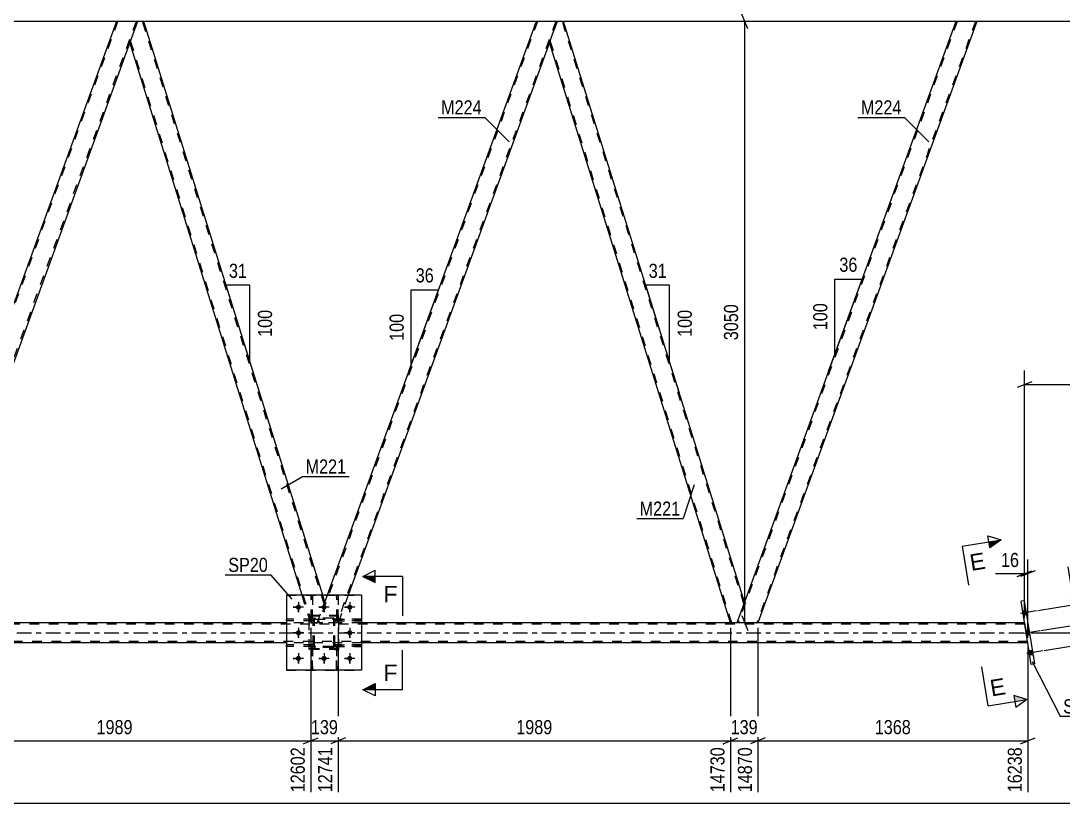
# Model space of a CAD drawing. Header units: millimetres. Extents: x 0 to 841, y 0 to 594.
# Drawn here: x 505.3 to 716.8, y 298 to 456.7 of the extents above; entities that cross this region are included whole.
import ezdxf

# ---------------------------------------------------------------- set-up
doc = ezdxf.new("R2010")
doc.units = ezdxf.units.MM
doc.linetypes.add('DXK_LINE_DOT2', pattern=[3.9198, 1.9599, -1.9599])
doc.linetypes.add('DXK_LINE_DOT3', pattern=[5.9187, 2.979, -0.9799, 0.9799, -0.9799])
doc.styles.add('Arial', font='ARIAL.TTF', dxfattribs={"height": 0.2})
doc.styles.add('Arial Narrow', font='ARIALN.TTF', dxfattribs={"height": 0.2})

# ---------------------------------------------------------------- blocks, each defined once
blk = doc.blocks.new('Part-318894806-3364 - 3231')
at = {"color": 7, "linetype": 'DXK_LINE_DOT2'}
for p, q in [((564.65, 335.32), (559.25, 335.32)), ((559.25, 335.32), (559.25, 335)), ((564.65, 335), (559.25, 335)), ((564.05, 335), (564.05, 335.32)), ((564.65, 335), (564.65, 335.32))]:
    blk.add_line(p, q, dxfattribs=at)
blk = doc.blocks.new('Part-318894806-3419 - 3231')
at = {"color": 7, "linetype": 'DXK_LINE_DOT2'}
for p, q in [((708.96, 334.31), (96.11, 334.31)), ((574.45, 334.55), (559.25, 334.55)), ((654.84, 334.55), (649.27, 334.55)), ((708.92, 334.55), (709.57, 330.55)), ((709.53, 330.79), (96.11, 330.79)), ((574.45, 330.55), (388.98, 330.55))]:
    blk.add_line(p, q, dxfattribs=at)
at = {"color": 2, "linetype": 'Continuous'}
for p, q in [((559.25, 334.55), (484.57, 334.55)), ((649.27, 334.55), (574.45, 334.55)), ((708.92, 334.55), (654.84, 334.55)), ((559.25, 330.55), (404.18, 330.55)), ((709.57, 330.55), (574.45, 330.55))]:
    blk.add_line(p, q, dxfattribs=at)
at = {"color": 7, "linetype": 'DXK_LINE_DOT3'}
blk.add_line((96.11, 332.55), (709.24, 332.55), dxfattribs=at)
blk = doc.blocks.new('Part-318894806-3629 - 3231')
at = {"color": 7, "linetype": 'DXK_LINE_DOT2'}
for p, q in [((564.65, 335.32), (559.25, 335.32)), ((559.25, 335), (559.25, 335.32)), ((564.65, 335), (559.25, 335)), ((564.05, 335), (564.05, 335.32)), ((564.65, 335.32), (564.65, 335))]:
    blk.add_line(p, q, dxfattribs=at)
blk = doc.blocks.new('Part-318894806-3430 - 3231')
at = {"color": 7, "linetype": 'DXK_LINE_DOT2'}
for p, q in [((695.24, 456.55), (650.84, 334.55)), ((698.99, 456.55), (654.59, 334.55)), ((652.13, 338.8), (650.58, 334.55)), ((654.53, 334.55), (654.69, 334.55))]:
    blk.add_line(p, q, dxfattribs=at)
at = {"color": 2, "linetype": 'Continuous'}
for p, q in [((694.99, 456.55), (652.13, 338.8)), ((699.25, 456.55), (654.84, 334.55)), ((699.25, 456.55), (694.99, 456.55)), ((654.53, 334.55), (650.58, 334.55)), ((654.8, 334.55), (654.53, 334.55)), ((654.84, 334.55), (654.8, 334.55))]:
    blk.add_line(p, q, dxfattribs=at)
blk = doc.blocks.new('Part-318894806-3436 - 3231')
at = {"color": 2, "linetype": 'Continuous'}
for p, q in [((612.56, 452.3), (614.11, 456.55)), ((615.43, 456.55), (614.11, 456.55)), ((652.13, 338.8), (615.43, 456.55)), ((649.27, 334.55), (612.56, 452.3)), ((652.13, 338.8), (651.86, 338.06)), ((651.86, 338.06), (650.58, 334.55)), ((650.58, 334.55), (649.27, 334.55))]:
    blk.add_line(p, q, dxfattribs=at)
at = {"color": 7, "linetype": 'DXK_LINE_DOT2'}
for p, q in [((652, 338.43), (615.18, 456.55)), ((649.52, 334.55), (612.7, 452.68))]:
    blk.add_line(p, q, dxfattribs=at)
blk = doc.blocks.new('Part-318894806-3441 - 3231')
at = {"color": 7, "linetype": 'DXK_LINE_DOT2'}
for p, q in [((610.11, 456.55), (565.71, 334.55)), ((613.86, 456.55), (569.45, 334.55)), ((614.11, 456.55), (612.56, 452.3)), ((565.45, 334.55), (567.49, 340.16)), ((571.75, 340.16), (569.71, 334.55)), ((569.71, 334.55), (565.45, 334.55))]:
    blk.add_line(p, q, dxfattribs=at)
at = {"color": 2, "linetype": 'Continuous'}
for p, q in [((609.85, 456.55), (567.49, 340.16)), ((614.11, 456.55), (609.85, 456.55)), ((612.56, 452.3), (571.75, 340.16))]:
    blk.add_line(p, q, dxfattribs=at)
blk = doc.blocks.new('Part-318894806-3464 - 3231')
at = {"color": 7, "linetype": 'DXK_LINE_DOT2'}
for p, q in [((569.05, 335), (569.05, 335.32)), ((569.05, 335.32), (574.45, 335.32)), ((574.45, 335), (569.05, 335)), ((569.65, 335), (569.65, 335.32)), ((574.45, 335.32), (574.45, 335))]:
    blk.add_line(p, q, dxfattribs=at)
blk = doc.blocks.new('Part-318894806-3615 - 3231')
at = {"color": 2, "linetype": 'Continuous'}
for p, q in [((528.98, 456.55), (527.43, 452.3)), ((530.3, 456.55), (528.98, 456.55)), ((566.58, 340.16), (530.3, 456.55)), ((562.39, 340.16), (527.43, 452.3))]:
    blk.add_line(p, q, dxfattribs=at)
at = {"color": 7, "linetype": 'DXK_LINE_DOT2'}
for p, q in [((566.86, 338.43), (530.04, 456.55)), ((564.38, 334.55), (527.57, 452.68)), ((564.13, 334.55), (562.39, 340.16)), ((565.45, 334.55), (567, 338.8)), ((567, 338.8), (566.58, 340.16)), ((564.13, 334.55), (565.45, 334.55))]:
    blk.add_line(p, q, dxfattribs=at)
blk = doc.blocks.new('Bolt-318894806-3493 - 3231')
at = {"color": 1, "linetype": 'Continuous'}
for p, q in [((561.65, 338.8), (561.65, 338.11)), ((566.85, 338.8), (566.85, 338.11)), ((572.05, 338.8), (572.05, 338.11)), ((560.61, 337.76), (561.3, 337.76)), ((561.65, 336.72), (561.65, 337.41)), ((562.69, 337.76), (562, 337.76)), ((565.81, 337.76), (566.5, 337.76)), ((566.85, 336.72), (566.85, 337.41)), ((567.89, 337.76), (567.2, 337.76)), ((571.01, 337.76), (571.7, 337.76)), ((572.05, 336.72), (572.05, 337.41)), ((573.09, 337.76), (572.4, 337.76)), ((560.61, 332.56), (561.3, 332.56)), ((561.65, 333.6), (561.65, 332.91)), ((561.65, 331.52), (561.65, 332.21)), ((562.69, 332.56), (562, 332.56)), ((571.01, 332.56), (571.7, 332.56)), ((572.05, 333.6), (572.05, 332.91)), ((572.05, 331.52), (572.05, 332.21)), ((573.09, 332.56), (572.4, 332.56)), ((561.65, 328.4), (561.65, 327.71)), ((566.85, 328.4), (566.85, 327.71)), ((572.05, 328.4), (572.05, 327.71)), ((560.61, 327.36), (561.3, 327.36)), ((561.65, 326.32), (561.65, 327.01)), ((562.69, 327.36), (562, 327.36)), ((565.81, 327.36), (566.5, 327.36)), ((566.85, 326.32), (566.85, 327.01)), ((567.89, 327.36), (567.2, 327.36)), ((571.01, 327.36), (571.7, 327.36)), ((572.05, 326.32), (572.05, 327.01)), ((573.09, 327.36), (572.4, 327.36))]:
    blk.add_line(p, q, dxfattribs=at)
blk = doc.blocks.new('Bolt-318894806-3494 - 3231')
at = {"linetype": 'Continuous'}
for points in [[(562.17, 337.76, -1), (561.13, 337.76, -1)], [(567.37, 337.76, -1), (566.33, 337.76, -1)], [(572.57, 337.76, -1), (571.53, 337.76, -1)], [(562.17, 332.56, -1), (561.13, 332.56, -1)], [(572.57, 332.56, -1), (571.53, 332.56, -1)], [(562.17, 327.36, -1), (561.13, 327.36, -1)], [(567.37, 327.36, -1), (566.33, 327.36, -1)], [(572.57, 327.36, -1), (571.53, 327.36, -1)]]:
    blk.add_hatch(color=1, dxfattribs=at).paths.add_polyline_path(points)
at = {"color": 1, "linetype": 'Continuous'}
for p, q in [((561.65, 338.8), (561.65, 336.72)), ((566.85, 338.8), (566.85, 336.72)), ((572.05, 338.8), (572.05, 336.72)), ((562.69, 337.76), (560.61, 337.76)), ((567.89, 337.76), (565.81, 337.76)), ((573.09, 337.76), (571.01, 337.76)), ((562.69, 332.56), (560.61, 332.56)), ((561.65, 333.6), (561.65, 331.52)), ((573.09, 332.56), (571.01, 332.56)), ((572.05, 333.6), (572.05, 331.52)), ((561.65, 328.4), (561.65, 326.32)), ((566.85, 328.4), (566.85, 326.32)), ((572.05, 328.4), (572.05, 326.32)), ((562.69, 327.36), (560.61, 327.36)), ((567.89, 327.36), (565.81, 327.36)), ((573.09, 327.36), (571.01, 327.36))]:
    blk.add_line(p, q, dxfattribs=at)
blk = doc.blocks.new('Part-318894806-3502 - 3231')
at = {"color": 7, "linetype": 'DXK_LINE_DOT2'}
for p, q in [((569.85, 336.09), (563.85, 336.09)), ((563.85, 329.29), (563.85, 336.09)), ((569.85, 329.29), (569.85, 336.09)), ((569.85, 329.29), (563.85, 329.29))]:
    blk.add_line(p, q, dxfattribs=at)
blk = doc.blocks.new('Part-318894806-3639 - 3231')
at = {"color": 7, "linetype": 'DXK_LINE_DOT2'}
for p, q in [((524.98, 456.55), (480.57, 334.55)), ((528.72, 456.55), (484.32, 334.55)), ((528.98, 456.55), (527.43, 452.3)), ((480.32, 334.55), (481.86, 338.8)), ((484.26, 334.55), (484.42, 334.55))]:
    blk.add_line(p, q, dxfattribs=at)
at = {"color": 2, "linetype": 'Continuous'}
for p, q in [((524.72, 456.55), (481.86, 338.8)), ((528.98, 456.55), (524.72, 456.55)), ((527.43, 452.3), (484.57, 334.55)), ((484.26, 334.55), (480.32, 334.55)), ((484.53, 334.55), (484.26, 334.55)), ((484.57, 334.55), (484.53, 334.55))]:
    blk.add_line(p, q, dxfattribs=at)
blk = doc.blocks.new('Part-318894806-3509 - 3231')
at = {"color": 7, "linetype": 'DXK_LINE_DOT2'}
for p, q in [((569.72, 329.79), (569.4, 329.79)), ((569.4, 329.79), (569.4, 324.96)), ((569.4, 329.19), (569.72, 329.19)), ((569.72, 324.96), (569.72, 329.79)), ((569.4, 324.96), (569.72, 324.96))]:
    blk.add_line(p, q, dxfattribs=at)
blk = doc.blocks.new('Part-318894806-3655 - 3231')
at = {"color": 2, "linetype": 'Continuous'}
for p, q in [((524.72, 456.55), (445.16, 456.55)), ((609.85, 456.55), (530.3, 456.55)), ((694.99, 456.55), (615.43, 456.55)), ((749.65, 456.55), (699.25, 456.55))]:
    blk.add_line(p, q, dxfattribs=at)
at = {"color": 7, "linetype": 'DXK_LINE_DOT2'}
for p, q in [((530.3, 456.55), (524.72, 456.55)), ((615.43, 456.55), (609.85, 456.55)), ((699.25, 456.55), (694.99, 456.55))]:
    blk.add_line(p, q, dxfattribs=at)
blk = doc.blocks.new('Part-318894806-3673 - 3231')
at = {"color": 7, "linetype": 'DXK_LINE_DOT2'}
for p, q in [((564.52, 329.79), (564.2, 329.79)), ((564.2, 329.79), (564.21, 324.96)), ((564.2, 329.19), (564.52, 329.19)), ((564.53, 324.96), (564.52, 329.79)), ((564.21, 324.96), (564.53, 324.96))]:
    blk.add_line(p, q, dxfattribs=at)
blk = doc.blocks.new('Part-318894806-3541 - 3231')
at = {"color": 7, "linetype": 'DXK_LINE_DOT2'}
for p, q in [((569.05, 329.8), (569.05, 330.12)), ((569.05, 330.12), (574.45, 330.12)), ((574.45, 329.8), (569.05, 329.8)), ((569.65, 329.8), (569.65, 330.12)), ((574.45, 330.12), (574.45, 329.8))]:
    blk.add_line(p, q, dxfattribs=at)
blk = doc.blocks.new('Part-318894806-3546 - 3231')
at = {"color": 2, "linetype": 'Continuous'}
for p, q in [((569.4, 340.16), (569.4, 340.16)), ((569.72, 340.16), (569.4, 340.16)), ((569.72, 340.16), (569.72, 340.16))]:
    blk.add_line(p, q, dxfattribs=at)
at = {"color": 7, "linetype": 'DXK_LINE_DOT2'}
for p, q in [((569.41, 335.31), (569.4, 340.16)), ((569.73, 335.31), (569.72, 340.16)), ((569.41, 335.91), (569.73, 335.91)), ((569.73, 335.31), (569.41, 335.31))]:
    blk.add_line(p, q, dxfattribs=at)
blk = doc.blocks.new('Part-318894806-3550 - 3231')
at = {"color": 7, "linetype": 'DXK_LINE_DOT2'}
for p, q in [((564.65, 335.08), (564.69, 335.26)), ((564.69, 335.26), (564.65, 335.08)), ((564.65, 330.04), (564.65, 335.08)), ((564.89, 335.08), (564.91, 335.17)), ((564.89, 330.04), (564.89, 335.08)), ((564.91, 335.17), (564.96, 335.25)), ((564.95, 335.52), (565.13, 335.56)), ((565.13, 335.56), (564.95, 335.52)), ((564.96, 335.25), (565.04, 335.3)), ((565.04, 335.3), (565.13, 335.32)), ((568.57, 335.56), (565.13, 335.56)), ((565.13, 335.32), (568.57, 335.32)), ((568.57, 335.56), (568.75, 335.52)), ((568.75, 335.52), (568.57, 335.56)), ((568.57, 335.32), (568.66, 335.3)), ((568.66, 335.3), (568.74, 335.25)), ((568.74, 335.25), (568.79, 335.17)), ((568.79, 335.17), (568.81, 335.08)), ((568.81, 330.04), (568.81, 335.08)), ((569.01, 335.26), (569.05, 335.08)), ((569.05, 335.08), (569.01, 335.26)), ((569.05, 330.04), (569.05, 335.08)), ((564.69, 329.85), (564.65, 330.04)), ((564.65, 330.04), (564.69, 329.85)), ((564.91, 329.95), (564.89, 330.04)), ((564.96, 329.87), (564.91, 329.95)), ((565.04, 329.82), (564.96, 329.87)), ((565.13, 329.8), (565.04, 329.82)), ((568.57, 329.8), (565.13, 329.8)), ((568.66, 329.82), (568.57, 329.8)), ((568.74, 329.87), (568.66, 329.82)), ((568.79, 329.95), (568.74, 329.87)), ((568.81, 330.04), (568.79, 329.95)), ((569.05, 330.04), (569.01, 329.85)), ((569.01, 329.85), (569.05, 330.04)), ((565.13, 329.56), (564.95, 329.59)), ((564.95, 329.59), (565.13, 329.56)), ((568.57, 329.56), (565.13, 329.56)), ((568.75, 329.59), (568.57, 329.56)), ((568.57, 329.56), (568.75, 329.59))]:
    blk.add_line(p, q, dxfattribs=at)
at = {"color": 7, "linetype": 'DXK_LINE_DOT3'}
blk.add_line((566.85, 332.56), (566.85, 332.56), dxfattribs=at)
at = {"color": 7, "linetype": 'DXK_LINE_DOT2'}
for centre, start, end in [((565.13, 335.08), 112.5, 157.5), ((565.13, 335.08), 112.5, 157.5), ((568.57, 335.08), 22.5, 67.5), ((568.57, 335.08), 22.5, 67.5), ((565.13, 330.04), 202.5, 247.5), ((565.13, 330.04), 202.5, 247.5), ((568.57, 330.04), 292.5, 337.5), ((568.57, 330.04), 292.5, 337.5)]:
    blk.add_arc(centre, 0.48, start, end, dxfattribs=at)
blk = doc.blocks.new('Part-318894806-3552 - 3231')
at = {"color": 7, "linetype": 'DXK_LINE_DOT2'}
for p, q in [((559.25, 340.16), (574.45, 340.16)), ((559.25, 340.16), (559.25, 324.96)), ((574.45, 340.16), (574.45, 324.96)), ((559.25, 324.96), (574.45, 324.96))]:
    blk.add_line(p, q, dxfattribs=at)
blk = doc.blocks.new('Part-318894806-3555 - 3231')
at = {"color": 7, "linetype": 'DXK_LINE_DOT2'}
for p, q in [((569.41, 335.31), (569.4, 340.16)), ((569.4, 340.16), (569.72, 340.16)), ((569.72, 340.16), (569.73, 335.31)), ((569.41, 335.91), (569.73, 335.91)), ((569.73, 335.31), (569.41, 335.31))]:
    blk.add_line(p, q, dxfattribs=at)
blk = doc.blocks.new('Part-318894806-3556 - 3231')
at = {"color": 7, "linetype": 'DXK_LINE_DOT2'}
for p, q in [((564.65, 330.12), (559.25, 330.12)), ((559.25, 329.8), (559.25, 330.12)), ((564.65, 329.8), (559.25, 329.8)), ((564.05, 329.8), (564.05, 330.12)), ((564.65, 330.12), (564.65, 329.8))]:
    blk.add_line(p, q, dxfattribs=at)
blk = doc.blocks.new('Part-318894806-3560 - 3231')
at = {"color": 7, "linetype": 'DXK_LINE_DOT2'}
for p, q in [((569.85, 335.96), (563.85, 335.96)), ((563.85, 329.16), (563.85, 335.96)), ((569.85, 329.16), (569.85, 335.96)), ((569.85, 329.16), (563.85, 329.16))]:
    blk.add_line(p, q, dxfattribs=at)
blk = doc.blocks.new('Part-318894806-3579 - 3231')
at = {"color": 7, "linetype": 'DXK_LINE_DOT2'}
for p, q in [((564.65, 335.08), (564.69, 335.26)), ((564.69, 335.26), (564.65, 335.08)), ((564.65, 330.04), (564.65, 335.08)), ((564.89, 335.08), (564.91, 335.17)), ((564.89, 330.04), (564.89, 335.08)), ((564.91, 335.17), (564.96, 335.25)), ((564.95, 335.52), (565.13, 335.56)), ((565.13, 335.56), (564.95, 335.52)), ((564.96, 335.25), (565.04, 335.3)), ((565.04, 335.3), (565.13, 335.32)), ((568.57, 335.56), (565.13, 335.56)), ((565.13, 335.32), (568.57, 335.32)), ((568.57, 335.56), (568.75, 335.52)), ((568.75, 335.52), (568.57, 335.56)), ((568.57, 335.32), (568.66, 335.3)), ((568.66, 335.3), (568.74, 335.25)), ((568.74, 335.25), (568.79, 335.17)), ((568.79, 335.17), (568.81, 335.08)), ((568.81, 330.04), (568.81, 335.08)), ((569.01, 335.26), (569.05, 335.08)), ((569.05, 335.08), (569.01, 335.26)), ((569.05, 330.04), (569.05, 335.08)), ((564.69, 329.85), (564.65, 330.04)), ((564.65, 330.04), (564.69, 329.85)), ((564.91, 329.95), (564.89, 330.04)), ((564.96, 329.87), (564.91, 329.95)), ((565.04, 329.82), (564.96, 329.87)), ((565.13, 329.8), (565.04, 329.82)), ((568.57, 329.8), (565.13, 329.8)), ((568.66, 329.82), (568.57, 329.8)), ((568.74, 329.87), (568.66, 329.82)), ((568.79, 329.95), (568.74, 329.87)), ((568.81, 330.04), (568.79, 329.95)), ((569.05, 330.04), (569.01, 329.85)), ((569.01, 329.85), (569.05, 330.04)), ((565.13, 329.56), (564.95, 329.59)), ((564.95, 329.59), (565.13, 329.56)), ((568.57, 329.56), (565.13, 329.56)), ((568.75, 329.59), (568.57, 329.56)), ((568.57, 329.56), (568.75, 329.59))]:
    blk.add_line(p, q, dxfattribs=at)
at = {"color": 7, "linetype": 'DXK_LINE_DOT3'}
blk.add_line((566.85, 332.56), (566.85, 332.56), dxfattribs=at)
at = {"color": 7, "linetype": 'DXK_LINE_DOT2'}
for centre, start, end in [((565.13, 335.08), 112.5, 157.5), ((565.13, 335.08), 112.5, 157.5), ((568.57, 335.08), 22.5, 67.5), ((568.57, 335.08), 22.5, 67.5), ((565.13, 330.04), 202.5, 247.5), ((565.13, 330.04), 202.5, 247.5), ((568.57, 330.04), 292.5, 337.5), ((568.57, 330.04), 292.5, 337.5)]:
    blk.add_arc(centre, 0.48, start, end, dxfattribs=at)
blk = doc.blocks.new('Part-318894806-3588 - 3231')
at = {"color": 7, "linetype": 'DXK_LINE_DOT2'}
for p, q in [((569.4, 324.96), (569.4, 329.79)), ((569.4, 329.79), (569.72, 329.79)), ((569.4, 329.19), (569.72, 329.19)), ((569.72, 329.79), (569.72, 324.96)), ((569.72, 324.96), (569.4, 324.96))]:
    blk.add_line(p, q, dxfattribs=at)
blk = doc.blocks.new('Part-318894806-3591 - 3231')
at = {"color": 7, "linetype": 'DXK_LINE_DOT2'}
for p, q in [((564.21, 324.96), (564.2, 329.79)), ((564.2, 329.79), (564.52, 329.79)), ((564.2, 329.19), (564.52, 329.19)), ((564.52, 329.79), (564.53, 324.96)), ((564.53, 324.96), (564.21, 324.96))]:
    blk.add_line(p, q, dxfattribs=at)
blk = doc.blocks.new('Part-318894806-3595 - 3231')
at = {"color": 2, "linetype": 'Continuous'}
for p, q in [((564.21, 340.16), (564.21, 340.16)), ((564.53, 340.16), (564.21, 340.16)), ((564.53, 340.16), (564.53, 340.16))]:
    blk.add_line(p, q, dxfattribs=at)
at = {"color": 7, "linetype": 'DXK_LINE_DOT2'}
for p, q in [((564.21, 335.31), (564.21, 340.16)), ((564.53, 335.31), (564.53, 340.16)), ((564.21, 335.91), (564.53, 335.91)), ((564.53, 335.31), (564.21, 335.31))]:
    blk.add_line(p, q, dxfattribs=at)
blk = doc.blocks.new('Part-318894806-3600 - 3231')
at = {"color": 2, "linetype": 'Continuous'}
for p, q in [((708.84, 339.07), (708.21, 338.97)), ((710.28, 326.14), (708.21, 338.97)), ((708.84, 339.07), (710.91, 326.24)), ((710.91, 326.24), (710.28, 326.14))]:
    blk.add_line(p, q, dxfattribs=at)
blk = doc.blocks.new('Part-318894806-3634 - 3231')
at = {"color": 2, "linetype": 'Continuous'}
for p, q in [((574.45, 340.16), (559.25, 340.16)), ((559.25, 340.16), (559.25, 324.96)), ((574.45, 340.16), (574.45, 324.96)), ((574.45, 324.96), (559.25, 324.96))]:
    blk.add_line(p, q, dxfattribs=at)
blk = doc.blocks.new('Part-318894806-3640 - 3231')
at = {"color": 7, "linetype": 'DXK_LINE_DOT2'}
for p, q in [((564.65, 330.12), (559.25, 330.12)), ((559.25, 330.12), (559.25, 329.8)), ((564.65, 329.8), (559.25, 329.8)), ((564.05, 329.8), (564.05, 330.12)), ((564.65, 329.8), (564.65, 330.12))]:
    blk.add_line(p, q, dxfattribs=at)
blk = doc.blocks.new('Part-318894806-3663 - 3231')
at = {"color": 7, "linetype": 'DXK_LINE_DOT2'}
for p, q in [((564.21, 335.31), (564.21, 340.16)), ((564.21, 340.16), (564.53, 340.16)), ((564.53, 340.16), (564.53, 335.31)), ((564.21, 335.91), (564.53, 335.91)), ((564.53, 335.31), (564.21, 335.31))]:
    blk.add_line(p, q, dxfattribs=at)
blk = doc.blocks.new('Part-318894806-3674 - 3231')
at = {"color": 7, "linetype": 'DXK_LINE_DOT2'}
for p, q in [((574.45, 335.32), (569.05, 335.32)), ((569.05, 335.32), (569.05, 335)), ((569.05, 335), (574.45, 335)), ((569.65, 335), (569.65, 335.32)), ((574.45, 335), (574.45, 335.32))]:
    blk.add_line(p, q, dxfattribs=at)
blk = doc.blocks.new('Part-318894806-3675 - 3231')
at = {"color": 7, "linetype": 'DXK_LINE_DOT2'}
for p, q in [((574.45, 330.12), (569.05, 330.12)), ((569.05, 330.12), (569.05, 329.8)), ((569.05, 329.8), (574.45, 329.8)), ((569.65, 329.8), (569.65, 330.12)), ((574.45, 329.8), (574.45, 330.12))]:
    blk.add_line(p, q, dxfattribs=at)
blk = doc.blocks.new('Bolt-318894806-3676 - 3231')
at = {"linetype": 'Continuous'}
for points in [[(709.29, 336.27), (709.15, 337.14), (708.52, 337.04), (708.66, 336.17)], [(709.29, 336.27), (709.15, 337.14), (708.52, 337.04), (708.66, 336.17)], [(709.29, 336.27), (709.15, 337.14), (708.52, 337.04), (708.66, 336.17)], [(709.95, 332.22), (709.81, 333.09), (709.17, 332.99), (709.31, 332.12)], [(709.95, 332.22), (709.81, 333.09), (709.17, 332.99), (709.31, 332.12)], [(710.6, 328.17), (710.46, 329.04), (709.83, 328.94), (709.97, 328.07)], [(710.6, 328.17), (710.46, 329.04), (709.83, 328.94), (709.97, 328.07)], [(710.6, 328.17), (710.46, 329.04), (709.83, 328.94), (709.97, 328.07)]]:
    blk.add_hatch(color=1, dxfattribs=at).paths.add_polyline_path(points)
at = {"color": 1, "linetype": 'Continuous'}
for p, q in [((708.08, 336.52), (711.35, 337.05)), ((708.08, 336.52), (711.35, 337.05)), ((708.08, 336.52), (711.35, 337.05)), ((708.52, 337.04), (709.15, 337.14)), ((708.52, 337.04), (709.15, 337.14)), ((708.52, 337.04), (709.15, 337.14)), ((708.66, 336.17), (709.29, 336.27)), ((708.66, 336.17), (709.29, 336.27)), ((708.66, 336.17), (709.29, 336.27)), ((708.73, 332.47), (712.01, 333)), ((708.73, 332.47), (712.01, 333)), ((709.17, 332.99), (709.81, 333.09)), ((709.17, 332.99), (709.81, 333.09)), ((709.31, 332.12), (709.95, 332.22)), ((709.31, 332.12), (709.95, 332.22)), ((709.39, 328.42), (712.66, 328.95)), ((709.39, 328.42), (712.66, 328.95)), ((709.39, 328.42), (712.66, 328.95)), ((709.83, 328.94), (710.46, 329.04)), ((709.83, 328.94), (710.46, 329.04)), ((709.83, 328.94), (710.46, 329.04)), ((709.97, 328.07), (710.6, 328.17)), ((709.97, 328.07), (710.6, 328.17)), ((709.97, 328.07), (710.6, 328.17))]:
    blk.add_line(p, q, dxfattribs=at)
blk = doc.blocks.new('StraightDimension-318894806-10273 - 3231')
at = {"color": 7, "linetype": 'Continuous'}
for p, q in [((569.71, 333.55), (569.71, 300.21)), ((649.27, 333.55), (649.27, 300.21)), ((571.21, 311.25), (568.21, 310.05)), ((647.77, 310.05), (650.77, 311.25)), ((569.71, 310.65), (649.27, 310.65))]:
    blk.add_line(p, q, dxfattribs=at)
at = {"color": 0}
blk.add_wipeout([(613.74, 311.4), (613.74, 315.6), (605.23, 315.6), (605.23, 311.4)], dxfattribs=at)
at = {"color": 0, "linetype": 'Continuous'}
blk.add_wipeout([(648.67, 309.95), (644.47, 309.95), (644.47, 299.61), (648.67, 299.61)], dxfattribs=at)
at = {"color": 3, "style": 'Arial Narrow'}
blk.add_text('1989', height=2.863, dxfattribs=at).set_placement((605.83, 312))
at = {"color": 3, "linetype": 'Continuous', "style": 'Arial Narrow'}
blk.add_text('14730', height=2.863, rotation=90.0002, dxfattribs=at).set_placement((648.07, 300.21))
blk = doc.blocks.new('StraightDimension-318894806-10591 - 3231')
at = {"color": 7, "linetype": 'Continuous'}
for p, q in [((708.92, 335.55), (708.92, 347.4)), ((709.57, 331.55), (709.57, 347.4)), ((707.42, 343.95), (710.42, 345.15)), ((711.07, 345.15), (708.07, 343.95)), ((708.92, 344.55), (709.57, 344.55))]:
    blk.add_line(p, q, dxfattribs=at)
at = {"color": 0}
blk.add_wipeout([(708.4, 345.3), (708.4, 349.5), (703.54, 349.5), (703.54, 345.3)], dxfattribs=at)
at = {"color": 7, "linetype": 'Continuous'}
blk.add_line((708.92, 344.55), (703.01, 344.55), dxfattribs=at)
blk.add_line((708.92, 344.55), (703.01, 344.55), dxfattribs=at)
at = {"color": 3, "style": 'Arial Narrow'}
blk.add_text('16', height=2.863, dxfattribs=at).set_placement((704.14, 345.9))
blk = doc.blocks.new('StraightDimension-318894806-10271 - 3231')
at = {"color": 7, "linetype": 'Continuous'}
for p, q in [((654.84, 333.55), (654.84, 300.21)), ((709.57, 329.55), (709.57, 300.21)), ((656.34, 311.25), (653.34, 310.05)), ((708.07, 310.05), (711.07, 311.25)), ((654.84, 310.65), (709.57, 310.65))]:
    blk.add_line(p, q, dxfattribs=at)
at = {"color": 0}
blk.add_wipeout([(686.46, 311.4), (686.46, 315.6), (677.95, 315.6), (677.95, 311.4)], dxfattribs=at)
at = {"color": 0, "linetype": 'Continuous'}
blk.add_wipeout([(708.97, 309.95), (704.77, 309.95), (704.77, 299.61), (708.97, 299.61)], dxfattribs=at)
at = {"color": 3, "style": 'Arial Narrow'}
blk.add_text('1368', height=2.863, dxfattribs=at).set_placement((678.55, 312))
at = {"color": 3, "linetype": 'Continuous', "style": 'Arial Narrow'}
blk.add_text('16238', height=2.863, rotation=90.0002, dxfattribs=at).set_placement((708.37, 300.21))
blk = doc.blocks.new('AngleDimension-318894806-3696 - 3231')
at = {"color": 7, "linetype": 'Continuous'}
for p, q in [((670.42, 404.28), (675.96, 404.28)), ((670.42, 389.06), (675.96, 404.28)), ((670.42, 389.06), (670.42, 404.28)), ((669.17, 385.61), (670.42, 389.06))]:
    blk.add_line(p, q, dxfattribs=at)
at = {"color": 0}
for points in [[(675.62, 405.18), (675.62, 409.38), (670.76, 409.38), (670.76, 405.18)], [(669.52, 400.01), (665.32, 400.01), (665.32, 393.32), (669.52, 393.32)]]:
    blk.add_wipeout(points, dxfattribs=at)
at = {"color": 3, "style": 'Arial Narrow'}
blk.add_text('36', height=2.863, dxfattribs=at).set_placement((671.36, 405.78))
blk.add_text('100', height=2.863, rotation=90.0002, dxfattribs=at).set_placement((668.92, 393.93))
blk = doc.blocks.new('AngleDimension-318894806-3710 - 3231')
at = {"color": 7, "linetype": 'Continuous'}
for p, q in [((584.5, 402.12), (590.04, 402.12)), ((584.5, 386.9), (590.04, 402.12)), ((584.5, 386.9), (584.5, 402.12)), ((584.03, 385.61), (584.5, 386.9))]:
    blk.add_line(p, q, dxfattribs=at)
at = {"color": 0}
for points in [[(589.7, 403.02), (589.7, 407.22), (584.84, 407.22), (584.84, 403.02)], [(583.6, 397.85), (579.4, 397.85), (579.4, 391.17), (583.6, 391.17)]]:
    blk.add_wipeout(points, dxfattribs=at)
at = {"color": 3, "style": 'Arial Narrow'}
blk.add_text('36', height=2.863, dxfattribs=at).set_placement((585.44, 403.62))
blk.add_text('100', height=2.863, rotation=90.0002, dxfattribs=at).set_placement((583, 391.77))
blk = doc.blocks.new('AngleDimension-318894806-3724 - 3231')
at = {"color": 7, "linetype": 'Continuous'}
for p, q in [((636.93, 403.05), (632.11, 403.05)), ((636.93, 387.59), (632.11, 403.05)), ((636.93, 387.59), (636.93, 403.05)), ((638.94, 381.13), (636.93, 387.59))]:
    blk.add_line(p, q, dxfattribs=at)
at = {"color": 0}
for points in [[(636.94, 403.95), (636.94, 408.15), (632.09, 408.15), (632.09, 403.95)], [(642.03, 398.66), (637.83, 398.66), (637.83, 391.98), (642.03, 391.98)]]:
    blk.add_wipeout(points, dxfattribs=at)
at = {"color": 3, "style": 'Arial Narrow'}
blk.add_text('31', height=2.863, dxfattribs=at).set_placement((632.69, 404.55))
blk.add_text('100', height=2.863, rotation=90.0002, dxfattribs=at).set_placement((641.43, 392.58))
blk = doc.blocks.new('AngleDimension-318894806-3752 - 3231')
at = {"color": 7, "linetype": 'Continuous'}
for p, q in [((551.79, 403.05), (546.97, 403.05)), ((551.79, 387.59), (546.97, 403.05)), ((551.79, 387.59), (551.79, 403.05)), ((553.81, 381.13), (551.79, 387.59))]:
    blk.add_line(p, q, dxfattribs=at)
at = {"color": 0}
for points in [[(551.81, 403.95), (551.81, 408.15), (546.95, 408.15), (546.95, 403.95)], [(556.89, 398.66), (552.69, 398.66), (552.69, 391.98), (556.89, 391.98)]]:
    blk.add_wipeout(points, dxfattribs=at)
at = {"color": 3, "style": 'Arial Narrow'}
blk.add_text('31', height=2.863, dxfattribs=at).set_placement((547.55, 404.55))
blk.add_text('100', height=2.863, rotation=90.0002, dxfattribs=at).set_placement((556.29, 392.58))
blk = doc.blocks.new('StraightDimension-318894806-4363 - 3231')
at = {"color": 7, "linetype": 'Continuous'}
blk.add_line((86.85, 298.01), (758.91, 298.01), dxfattribs=at)
blk = doc.blocks.new('StraightDimension-318894806-10272 - 3231')
at = {"color": 7, "linetype": 'Continuous'}
for p, q in [((649.27, 333.55), (649.27, 300.21)), ((654.84, 333.55), (654.84, 300.21)), ((647.77, 310.05), (650.77, 311.25)), ((656.34, 311.25), (653.34, 310.05)), ((649.27, 310.65), (654.84, 310.65))]:
    blk.add_line(p, q, dxfattribs=at)
at = {"color": 0}
blk.add_wipeout([(655.4, 311.4), (655.4, 315.6), (648.71, 315.6), (648.71, 311.4)], dxfattribs=at)
at = {"color": 0, "linetype": 'Continuous'}
blk.add_wipeout([(654.24, 309.95), (650.04, 309.95), (650.04, 299.61), (654.24, 299.61)], dxfattribs=at)
at = {"color": 3, "style": 'Arial Narrow'}
blk.add_text('139', height=2.863, dxfattribs=at).set_placement((649.31, 312))
at = {"color": 3, "linetype": 'Continuous', "style": 'Arial Narrow'}
blk.add_text('14870', height=2.863, rotation=90.0002, dxfattribs=at).set_placement((653.64, 300.21))
blk = doc.blocks.new('StraightDimension-318894806-10274 - 3231')
at = {"color": 7, "linetype": 'Continuous'}
for p, q in [((564.13, 333.55), (564.13, 300.21)), ((569.71, 333.55), (569.71, 300.21)), ((562.63, 310.05), (565.63, 311.25)), ((571.21, 311.25), (568.21, 310.05)), ((564.13, 310.65), (569.71, 310.65))]:
    blk.add_line(p, q, dxfattribs=at)
at = {"color": 0}
blk.add_wipeout([(570.26, 311.4), (570.26, 315.6), (563.58, 315.6), (563.58, 311.4)], dxfattribs=at)
at = {"color": 0, "linetype": 'Continuous'}
blk.add_wipeout([(569.11, 309.95), (564.91, 309.95), (564.91, 299.61), (569.11, 299.61)], dxfattribs=at)
at = {"color": 3, "style": 'Arial Narrow'}
blk.add_text('139', height=2.863, dxfattribs=at).set_placement((564.18, 312))
at = {"color": 3, "linetype": 'Continuous', "style": 'Arial Narrow'}
blk.add_text('12741', height=2.863, rotation=90.0002, dxfattribs=at).set_placement((568.51, 300.21))
blk = doc.blocks.new('StraightDimension-318894806-10275 - 3231')
at = {"color": 7, "linetype": 'Continuous'}
for p, q in [((484.57, 333.55), (484.57, 300.21)), ((564.13, 333.55), (564.13, 300.21)), ((486.07, 311.25), (483.07, 310.05)), ((562.63, 310.05), (565.63, 311.25)), ((484.57, 310.65), (564.13, 310.65))]:
    blk.add_line(p, q, dxfattribs=at)
at = {"color": 0}
blk.add_wipeout([(528.61, 311.4), (528.61, 315.6), (520.1, 315.6), (520.1, 311.4)], dxfattribs=at)
at = {"color": 0, "linetype": 'Continuous'}
blk.add_wipeout([(563.53, 309.95), (559.33, 309.95), (559.33, 299.61), (563.53, 299.61)], dxfattribs=at)
at = {"color": 3, "style": 'Arial Narrow'}
blk.add_text('1989', height=2.863, dxfattribs=at).set_placement((520.7, 312))
at = {"color": 3, "linetype": 'Continuous', "style": 'Arial Narrow'}
blk.add_text('12602', height=2.863, rotation=90.0002, dxfattribs=at).set_placement((562.93, 300.21))
blk = doc.blocks.new('StraightDimension-318894806-10568 - 3231')
at = {"color": 7, "linetype": 'Continuous'}
for p, q in [((777.94, 457.05), (776.74, 460.05)), ((759.27, 458.55), (779.74, 458.55)), ((777.34, 332.55), (777.34, 458.55)), ((776.74, 334.05), (777.94, 331.05)), ((710.24, 332.55), (779.74, 332.55))]:
    blk.add_line(p, q, dxfattribs=at)
at = {"color": 0}
blk.add_wipeout([(776.59, 399.81), (772.39, 399.81), (772.39, 391.3), (776.59, 391.3)], dxfattribs=at)
at = {"color": 3, "style": 'Arial Narrow'}
blk.add_text('3150', height=2.863, rotation=90.0002, dxfattribs=at).set_placement((775.99, 391.9))
blk = doc.blocks.new('StraightDimension-318894806-10576 - 3231')
at = {"color": 7, "linetype": 'Continuous'}
for p, q in [((758.27, 455.55), (758.27, 380.49)), ((708.92, 335.55), (708.92, 385.74)), ((710.42, 383.49), (707.42, 382.29)), ((708.92, 382.89), (758.27, 382.89)), ((756.77, 382.29), (759.77, 383.49))]:
    blk.add_line(p, q, dxfattribs=at)
at = {"color": 0}
blk.add_wipeout([(737.85, 383.64), (737.85, 387.84), (729.34, 387.84), (729.34, 383.64)], dxfattribs=at)
at = {"color": 3, "style": 'Arial Narrow'}
blk.add_text('1431', height=2.863, dxfattribs=at).set_placement((729.94, 384.24))
blk = doc.blocks.new('StraightDimension-318894806-10604 - 3231')
at = {"color": 7, "linetype": 'Continuous'}
for p, q in [((652.77, 455.05), (651.57, 458.05)), ((701.65, 456.55), (649.32, 456.55)), ((652.17, 334.55), (652.17, 456.55)), ((692.39, 334.55), (649.32, 334.55)), ((651.57, 336.05), (652.77, 333.05))]:
    blk.add_line(p, q, dxfattribs=at)
at = {"color": 0}
blk.add_wipeout([(651.42, 399.81), (647.22, 399.81), (647.22, 391.3), (651.42, 391.3)], dxfattribs=at)
at = {"color": 3, "style": 'Arial Narrow'}
blk.add_text('3050', height=2.863, rotation=90.0002, dxfattribs=at).set_placement((650.82, 391.9))
blk = doc.blocks.new('StraightDimension-318894806-10620 - 3231')
at = {"color": 7, "linetype": 'Continuous'}
for p, q in [((712.25, 333.04), (722.45, 334.69)), ((718.8, 335.62), (720.47, 332.85)), ((719.64, 334.23), (720.29, 330.19)), ((712.9, 328.99), (723.1, 330.64)), ((721.12, 328.8), (719.46, 331.57))]:
    blk.add_line(p, q, dxfattribs=at)
at = {"color": 0}
blk.add_wipeout([(722.18, 323.19), (726.33, 323.86), (725.26, 330.46), (721.11, 329.79)], dxfattribs=at)
at = {"color": 7, "linetype": 'Continuous'}
blk.add_line((720.29, 330.19), (721.52, 322.55), dxfattribs=at)
blk.add_line((720.29, 330.19), (721.52, 322.55), dxfattribs=at)
at = {"color": 3, "style": 'Arial Narrow'}
blk.add_text('102', height=2.863, rotation=-80.8157, dxfattribs=at).set_placement((721.8, 329.29))
blk = doc.blocks.new('StraightDimension-318894806-10621 - 3231')
at = {"color": 7, "linetype": 'Continuous'}
for p, q in [((711.59, 337.09), (721.8, 338.74)), ((718.15, 339.67), (719.81, 336.9)), ((718.98, 338.28), (719.64, 334.23)), ((712.25, 333.04), (722.45, 334.69)), ((720.47, 332.85), (718.8, 335.62))]:
    blk.add_line(p, q, dxfattribs=at)
at = {"color": 0}
blk.add_wipeout([(719.64, 338.92), (723.78, 339.59), (722.72, 346.19), (718.57, 345.52)], dxfattribs=at)
at = {"color": 7, "linetype": 'Continuous'}
blk.add_line((718.98, 338.28), (717.75, 345.92), dxfattribs=at)
blk.add_line((718.98, 338.28), (717.75, 345.92), dxfattribs=at)
at = {"color": 3, "style": 'Arial Narrow'}
blk.add_text('103', height=2.863, rotation=-80.8157, dxfattribs=at).set_placement((719.26, 345.02))
blk = doc.blocks.new('Mark-318894806-3426 - 3231')
at = {"color": 0}
blk.add_wipeout([(683.95, 437.69), (683.95, 440.69), (675.73, 440.69), (675.73, 437.69)], dxfattribs=at)
blk.add_wipeout([(683.95, 437.69), (683.95, 440.69), (675.73, 440.69), (675.73, 437.69)], dxfattribs=at)
at = {"color": 30, "linetype": 'Continuous'}
for p in [(675.13, 437.09), (689.5, 432.14)]:
    blk.add_line(p, (684.55, 437.09), dxfattribs=at)
at = {"color": 3, "style": 'Arial Narrow'}
blk.add_text('M224', height=2.863, dxfattribs=at).set_placement((675.73, 437.69))
blk = doc.blocks.new('Mark-318894806-3432 - 3231')
at = {"color": 0}
blk.add_wipeout([(639.08, 356.31), (639.08, 359.31), (630.86, 359.31), (630.86, 356.31)], dxfattribs=at)
blk.add_wipeout([(639.08, 356.31), (639.08, 359.31), (630.86, 359.31), (630.86, 356.31)], dxfattribs=at)
at = {"color": 30, "linetype": 'Continuous'}
for p in [(641.9, 362.56), (630.26, 355.71)]:
    blk.add_line(p, (639.68, 355.71), dxfattribs=at)
at = {"color": 3, "style": 'Arial Narrow'}
blk.add_text('M221', height=2.863, dxfattribs=at).set_placement((630.86, 356.31))
blk = doc.blocks.new('Mark-318894806-3437 - 3231')
at = {"color": 0}
blk.add_wipeout([(598.82, 437.69), (598.82, 440.69), (590.59, 440.69), (590.59, 437.69)], dxfattribs=at)
blk.add_wipeout([(598.82, 437.69), (598.82, 440.69), (590.59, 440.69), (590.59, 437.69)], dxfattribs=at)
at = {"color": 30, "linetype": 'Continuous'}
for p in [(589.99, 437.09), (604.37, 432.14)]:
    blk.add_line(p, (599.42, 437.09), dxfattribs=at)
at = {"color": 3, "style": 'Arial Narrow'}
blk.add_text('M224', height=2.863, dxfattribs=at).set_placement((590.59, 437.69))
blk = doc.blocks.new('Mark-318894806-3611 - 3231')
at = {"color": 0}
blk.add_wipeout([(571.32, 364.86), (571.32, 367.86), (563.1, 367.86), (563.1, 364.86)], dxfattribs=at)
blk.add_wipeout([(571.32, 364.86), (571.32, 367.86), (563.1, 367.86), (563.1, 364.86)], dxfattribs=at)
at = {"color": 30, "linetype": 'Continuous'}
for p, q in [((558.17, 361.76), (562.5, 364.26)), ((562.5, 364.26), (571.92, 364.26))]:
    blk.add_line(p, q, dxfattribs=at)
at = {"color": 3, "style": 'Arial Narrow'}
blk.add_text('M221', height=2.863, dxfattribs=at).set_placement((563.1, 364.86))
blk = doc.blocks.new('Mark-318894806-3596 - 3231')
at = {"color": 0}
blk.add_wipeout([(724.79, 316.22), (724.79, 319.22), (716.76, 319.22), (716.76, 316.22)], dxfattribs=at)
blk.add_wipeout([(724.79, 316.22), (724.79, 319.22), (716.76, 319.22), (716.76, 316.22)], dxfattribs=at)
at = {"color": 30, "linetype": 'Continuous'}
for p, q in [((710.48, 326.76), (716.16, 315.62)), ((716.16, 315.62), (725.39, 315.62))]:
    blk.add_line(p, q, dxfattribs=at)
at = {"color": 3, "style": 'Arial Narrow'}
blk.add_text('SP19', height=2.863, dxfattribs=at).set_placement((716.76, 316.22))
blk = doc.blocks.new('Mark-318894806-3630 - 3231')
at = {"color": 0}
blk.add_wipeout([(555.45, 344.9), (555.45, 347.9), (547.41, 347.9), (547.41, 344.9)], dxfattribs=at)
blk.add_wipeout([(555.45, 344.9), (555.45, 347.9), (547.41, 347.9), (547.41, 344.9)], dxfattribs=at)
at = {"color": 30, "linetype": 'Continuous'}
for p in [(546.81, 344.3), (560.4, 339.36)]:
    blk.add_line(p, (556.05, 344.3), dxfattribs=at)
at = {"color": 3, "style": 'Arial Narrow'}
blk.add_text('SP20', height=2.863, dxfattribs=at).set_placement((547.41, 344.9))
blk = doc.blocks.new('SectionMark-318894806-4689 - 3231')
at = {"linetype": 'Continuous'}
for points in [[(577.24, 343.99), (577.24, 342.74), (574.74, 343.99)], [(577.24, 322.27), (577.24, 321.02), (574.74, 321.02)]]:
    blk.add_hatch(color=6, dxfattribs=at).paths.add_polyline_path(points)
at = {"color": 6, "linetype": 'Continuous'}
for p, q in [((574.74, 343.99), (577.24, 345.24)), ((577.24, 342.74), (577.24, 345.24)), ((582.74, 343.99), (574.74, 343.99)), ((574.74, 343.99), (577.24, 342.74)), ((574.74, 321.02), (577.24, 322.27)), ((577.24, 322.27), (577.24, 319.77)), ((582.74, 321.02), (574.74, 321.02)), ((577.24, 319.77), (574.74, 321.02))]:
    blk.add_line(p, q, dxfattribs=at)
at = {"color": 0, "linetype": 'Continuous'}
for points in [[(581.74, 338.74), (581.74, 342.24), (578.89, 342.24), (578.89, 338.74)], [(581.74, 322.77), (581.74, 326.27), (578.89, 326.27), (578.89, 322.77)]]:
    blk.add_wipeout(points, dxfattribs=at)
at = {"color": 6, "linetype": 'Continuous'}
for p, q in [((582.74, 343.99), (582.74, 335.99)), ((582.74, 321.02), (582.74, 329.02))]:
    blk.add_line(p, q, dxfattribs=at)
at = {"color": 3, "linetype": 'Continuous', "style": 'Arial'}
for p in [(578.89, 338.74), (578.89, 322.77)]:
    blk.add_text('F', height=3.34, dxfattribs=at).set_placement(p)
blk = doc.blocks.new('SectionMark-318894806-10795 - 3231')
at = {"linetype": 'Continuous'}
blk.add_hatch(color=6, dxfattribs=at).paths.add_polyline_path([(706.94, 318.63), (706.74, 319.87), (709.4, 319.03)])
at = {"color": 6, "linetype": 'Continuous'}
for p, q in [((696.27, 350.13), (704.17, 351.4)), ((701.5, 352.24), (704.17, 351.4)), ((709.4, 319.03), (706.74, 319.87)), ((706.74, 319.87), (707.14, 317.4)), ((709.4, 319.03), (707.14, 317.4))]:
    blk.add_line(p, q, dxfattribs=at)
at = {"color": 0, "linetype": 'Continuous'}
for points in [[(701.17, 345.6), (700.61, 349.06), (697.54, 348.56), (698.1, 345.1)], [(705.29, 320.14), (704.73, 323.59), (701.66, 323.1), (702.21, 319.64)]]:
    blk.add_wipeout(points, dxfattribs=at)
at = {"linetype": 'Continuous'}
blk.add_hatch(color=6, dxfattribs=at).paths.add_polyline_path([(701.9, 349.77), (701.7, 351), (704.17, 351.4)])
at = {"color": 6, "linetype": 'Continuous'}
for p, q in [((701.9, 349.77), (701.5, 352.24)), ((704.17, 351.4), (701.9, 349.77)), ((696.27, 350.13), (697.55, 342.23)), ((701.51, 317.75), (700.23, 325.65)), ((701.51, 317.75), (709.4, 319.03))]:
    blk.add_line(p, q, dxfattribs=at)
at = {"color": 3, "linetype": 'Continuous', "style": 'Arial'}
for p in [(698.1, 345.1), (702.21, 319.64)]:
    blk.add_text('E', height=3.34, rotation=9.1845, dxfattribs=at).set_placement(p)

msp = doc.modelspace()

# ---------------------------------------------------------------- block references
for name in ['Part-318894806-3655 - 3231', 'Part-318894806-3639 - 3231', 'Part-318894806-3615 - 3231', 'Part-318894806-3441 - 3231', 'Part-318894806-3436 - 3231', 'Part-318894806-3430 - 3231', 'Part-318894806-3552 - 3231', 'Part-318894806-3634 - 3231', 'Bolt-318894806-3493 - 3231', 'Bolt-318894806-3494 - 3231', 'Part-318894806-3595 - 3231', 'Part-318894806-3663 - 3231', 'Part-318894806-3546 - 3231', 'Part-318894806-3555 - 3231', 'Part-318894806-3600 - 3231', 'Bolt-318894806-3676 - 3231', 'Part-318894806-3419 - 3231', 'Part-318894806-3364 - 3231', 'Part-318894806-3629 - 3231', 'Part-318894806-3502 - 3231', 'Part-318894806-3560 - 3231', 'Part-318894806-3550 - 3231', 'Part-318894806-3579 - 3231', 'Part-318894806-3464 - 3231', 'Part-318894806-3674 - 3231', 'Part-318894806-3556 - 3231', 'Part-318894806-3640 - 3231', 'Part-318894806-3541 - 3231', 'Part-318894806-3675 - 3231', 'Part-318894806-3673 - 3231', 'Part-318894806-3591 - 3231', 'Part-318894806-3509 - 3231', 'Part-318894806-3588 - 3231']:
    msp.add_blockref(name, (0, 0))

# ---------------------------------------------------------------- next in the draw order: block references
for name in ['AngleDimension-318894806-3752 - 3231', 'AngleDimension-318894806-3724 - 3231', 'AngleDimension-318894806-3696 - 3231', 'AngleDimension-318894806-3710 - 3231', 'StraightDimension-318894806-10591 - 3231', 'StraightDimension-318894806-10273 - 3231']:
    msp.add_blockref(name, (0, 0))

# ---------------------------------------------------------------- next in the draw order: block references
msp.add_blockref('StraightDimension-318894806-10271 - 3231', (0, 0))

# ---------------------------------------------------------------- next in the draw order: block references
msp.add_blockref('StraightDimension-318894806-4363 - 3231', (0, 0))

# ---------------------------------------------------------------- next in the draw order: block references
for name in ['StraightDimension-318894806-10568 - 3231', 'Mark-318894806-3437 - 3231', 'Mark-318894806-3611 - 3231', 'Mark-318894806-3432 - 3231', 'Mark-318894806-3630 - 3231', 'SectionMark-318894806-4689 - 3231', 'StraightDimension-318894806-10274 - 3231', 'StraightDimension-318894806-10272 - 3231']:
    msp.add_blockref(name, (0, 0))

# ---------------------------------------------------------------- next in the draw order: block references
for name in ['StraightDimension-318894806-10604 - 3231', 'StraightDimension-318894806-10576 - 3231', 'StraightDimension-318894806-10275 - 3231']:
    msp.add_blockref(name, (0, 0))

# ---------------------------------------------------------------- next in the draw order: block references
for name in ['Mark-318894806-3426 - 3231', 'SectionMark-318894806-10795 - 3231', 'StraightDimension-318894806-10620 - 3231']:
    msp.add_blockref(name, (0, 0))

# ---------------------------------------------------------------- next in the draw order: block references
for name in ['StraightDimension-318894806-10621 - 3231', 'Mark-318894806-3596 - 3231']:
    msp.add_blockref(name, (0, 0))

doc.saveas('drawing.dxf')
